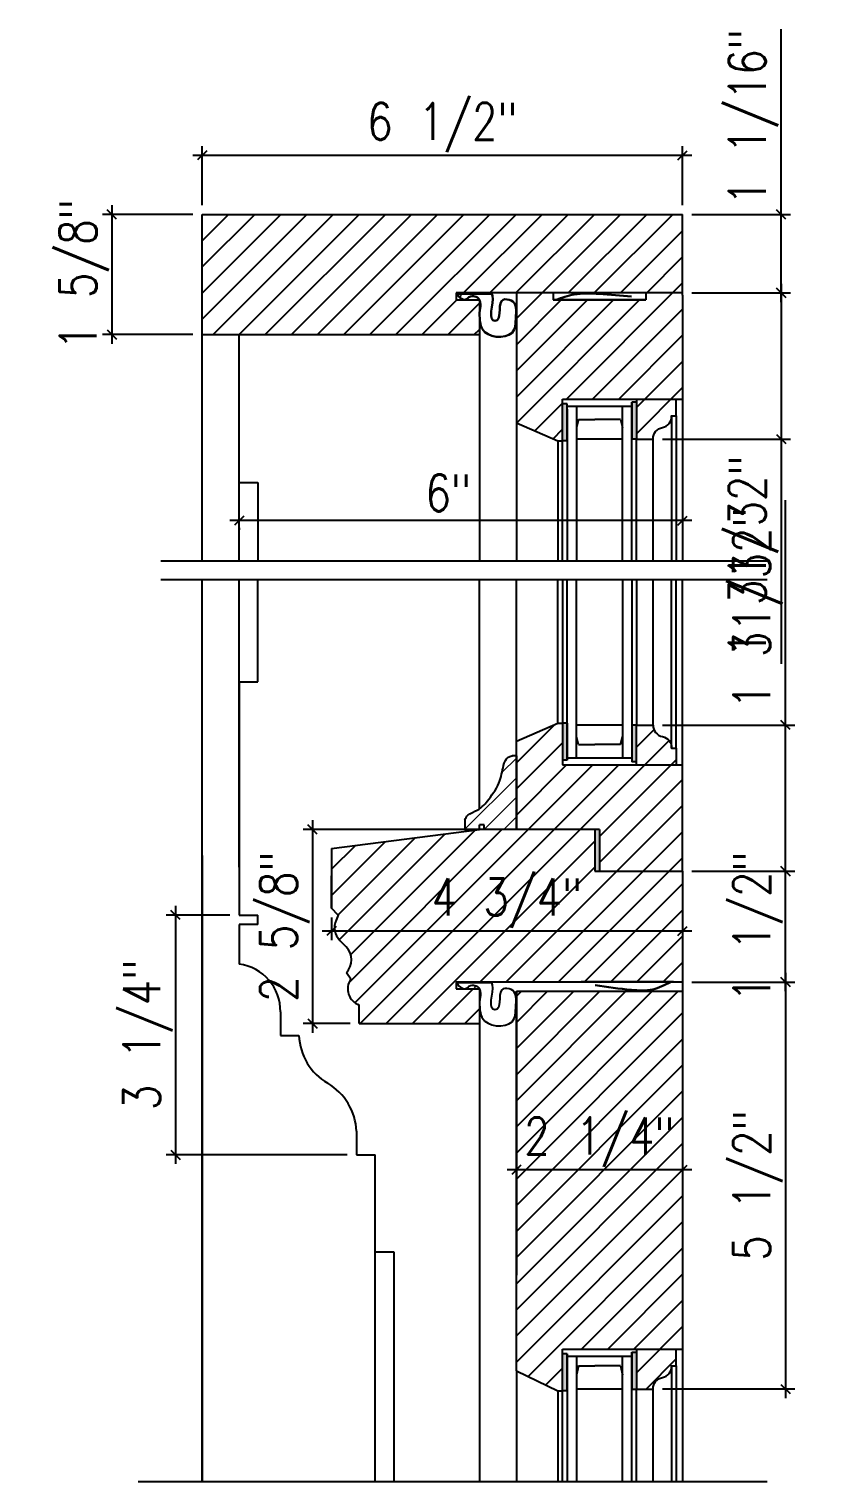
# Model space of a CAD drawing. Header units: inches. Extents: x 1985 to 11287, y 379 to 4336.
# Drawn here: x 7125.63 to 7136.23, y 3699.3 to 3718.96 of the extents above; entities that cross this region are included whole.
import ezdxf

# ---------------------------------------------------------------- set-up
doc = ezdxf.new("R2010")
doc.units = ezdxf.units.IN
doc.header["$MEASUREMENT"] = 0
doc.layers.get('0').update_dxf_attribs({"linetype": 'CONTINUOUS'})
doc.layers.get('Defpoints').update_dxf_attribs({"linetype": 'CONTINUOUS'})
for name, color, linetype in [('COTE1-1', 7, 'CONTINUOUS'), ('COTE1-1 99', 7, 'CONTINUOUS'), ('elevation 99', 7, 'CONTINUOUS'), ('glass 99', 6, 'CONTINUOUS'), ('glazing tape 99', 7, 'CONTINUOUS'), ('hatch 99', 1, 'CONTINUOUS'), ('weatherstripping', 5, 'CONTINUOUS'), ('weatherstripping 99', 5, 'CONTINUOUS'), ('wood detail', 7, 'CONTINUOUS'), ('wood detail 99', 7, 'CONTINUOUS')]:
    doc.layers.add(name, color=color, linetype=linetype)
doc.styles.get("Standard").update_dxf_attribs({"font": 'txt.shx', "width": 0.8})
doc.dimstyles.new('Elevation', dxfattribs={"dimscale": 2, "dimtxt": 0.75, "dimasz": 0.0625, "dimexe": 0.0625, "dimexo": 0.0625, "dimgap": 0.0625, "dimtad": 1, "dimdec": 5, "dimzin": 0, "dimdsep": 46, "dimlunit": 5, "dimtxsty": 'Standard', "dimblk1": 'OBLIQUE', "dimblk2": 'OBLIQUE', "dimsah": 1, "dimcen": 2, "dimdle": 0.0625, "dimclrd": 1, "dimclre": 1, "dimadec": 1, "dimazin": 0, "dimtfac": 0.375, "dimtdec": 5, "dimtmove": 0, "dimatfit": 3, "dimldrblk": 'OBLIQUE', "dimfxl": 1, "dimfrac": 2, "dimtolj": 1, "dimtzin": 0, "dimarcsym": 0})

# ---------------------------------------------------------------- blocks, each defined once
blk = doc.blocks.new('_OBLIQUE')
at = {"color": 0, "linetype": 'ByBlock'}
blk.add_line((-0.5, -0.5), (0.5, 0.5), dxfattribs=at)
blk = doc.blocks.new('*D965')
at = {"layer": 'COTE1-1 99', "color": 1, "lineweight": -2}
for p, q in [((7127.968, 3716.578), (7127.968, 3717.378)), ((7134.468, 3716.578), (7134.468, 3717.378)), ((7127.843, 3717.253), (7134.593, 3717.253))]:
    blk.add_line(p, q, dxfattribs=at)
at = {"layer": 'Defpoints', "color": 0}
for p in [(7134.468, 3717.253), (7127.968, 3716.453), (7134.468, 3716.453)]:
    blk.add_point(p, dxfattribs=at)
at = {"layer": 'COTE1-1 99', "color": 1, "lineweight": -2, "xscale": 0.125, "yscale": 0.125, "zscale": 0.125, "rotation": 180}
blk.add_blockref('_OBLIQUE', (7127.968, 3717.253), dxfattribs=at)
at = {"layer": 'COTE1-1 99', "color": 1, "lineweight": -2, "xscale": 0.125, "yscale": 0.125, "zscale": 0.125}
blk.add_blockref('_OBLIQUE', (7134.468, 3717.253), dxfattribs=at)
at = {"layer": 'COTE1-1 99', "color": 0, "insert": (7131.218, 3717.628), "char_height": 0.5, "attachment_point": 5}
blk.add_mtext('\\A1;6 1/2"', dxfattribs=at)
blk = doc.blocks.new('*D968')
at = {"layer": 'COTE1-1 99', "color": 1, "lineweight": -2}
for p, q in [((7135.861, 3706.192), (7135.861, 3700.435)), ((7134.593, 3706.067), (7135.986, 3706.067)), ((7134.195, 3700.56), (7135.986, 3700.56))]:
    blk.add_line(p, q, dxfattribs=at)
at = {"layer": 'Defpoints', "color": 0}
for p in [(7134.468, 3706.067), (7134.07, 3700.56), (7135.861, 3700.56)]:
    blk.add_point(p, dxfattribs=at)
at = {"layer": 'COTE1-1 99', "color": 1, "lineweight": -2, "xscale": 0.125, "yscale": 0.125, "zscale": 0.125}
for p, rotation in [((7135.861, 3706.067), 90), ((7135.861, 3700.56), 270)]:
    blk.add_blockref('_OBLIQUE', p, dxfattribs=dict(at, rotation=rotation))
at = {"layer": 'COTE1-1 99', "color": 0, "insert": (7135.486, 3703.314), "char_height": 0.5, "attachment_point": 5, "rotation": 90}
blk.add_mtext('\\A1;5 1/2"', dxfattribs=at)
blk = doc.blocks.new('*D969')
at = {"layer": 'COTE1-1 99', "color": 1, "lineweight": -2}
for p, q in [((7134.593, 3712.31), (7128.343, 3712.31)), ((7128.468, 3712.211), (7128.468, 3712.185))]:
    blk.add_line(p, q, dxfattribs=at)
at = {"layer": 'Defpoints', "color": 0}
for p in [(7128.468, 3712.336), (7128.468, 3712.31), (7134.468, 3712.31)]:
    blk.add_point(p, dxfattribs=at)
at = {"layer": 'COTE1-1 99', "color": 1, "lineweight": -2, "xscale": 0.125, "yscale": 0.125, "zscale": 0.125, "rotation": 180}
blk.add_blockref('_OBLIQUE', (7128.468, 3712.31), dxfattribs=at)
at = {"layer": 'COTE1-1 99', "color": 1, "lineweight": -2, "xscale": 0.125, "yscale": 0.125, "zscale": 0.125}
blk.add_blockref('_OBLIQUE', (7134.468, 3712.31), dxfattribs=at)
at = {"layer": 'COTE1-1 99', "color": 0, "insert": (7131.298, 3712.685), "char_height": 0.5, "attachment_point": 5}
blk.add_mtext('\\A1;6"', dxfattribs=at)
blk = doc.blocks.new('*D971')
at = {"layer": 'COTE1-1 99', "color": 1, "lineweight": -2}
for p, q in [((7126.746, 3716.578), (7126.746, 3714.703)), ((7127.843, 3716.453), (7126.621, 3716.453)), ((7127.843, 3714.828), (7126.621, 3714.828))]:
    blk.add_line(p, q, dxfattribs=at)
at = {"layer": 'Defpoints', "color": 0}
for p in [(7127.968, 3716.453), (7126.746, 3714.828), (7127.968, 3714.828)]:
    blk.add_point(p, dxfattribs=at)
at = {"layer": 'COTE1-1 99', "color": 1, "lineweight": -2, "xscale": 0.125, "yscale": 0.125, "zscale": 0.125}
for p, rotation in [((7126.746, 3716.453), 90), ((7126.746, 3714.828), 270)]:
    blk.add_blockref('_OBLIQUE', p, dxfattribs=dict(at, rotation=rotation))
at = {"layer": 'COTE1-1 99', "color": 0, "insert": (7126.371, 3715.641), "char_height": 0.5, "attachment_point": 5, "rotation": 90}
blk.add_mtext('\\A1;1 5/8"', dxfattribs=at)
blk = doc.blocks.new('*D972')
at = {"layer": 'COTE1-1 99', "color": 1, "lineweight": -2}
for p, q in [((7134.593, 3707.568), (7135.986, 3707.568)), ((7135.861, 3705.942), (7135.861, 3707.693)), ((7134.593, 3706.067), (7135.986, 3706.067))]:
    blk.add_line(p, q, dxfattribs=at)
at = {"layer": 'Defpoints', "color": 0}
for p in [(7134.468, 3707.568), (7135.861, 3707.568), (7134.468, 3706.067)]:
    blk.add_point(p, dxfattribs=at)
at = {"layer": 'COTE1-1 99', "color": 1, "lineweight": -2, "xscale": 0.125, "yscale": 0.125, "zscale": 0.125}
for p, rotation in [((7135.861, 3707.568), 90), ((7135.861, 3706.067), 270)]:
    blk.add_blockref('_OBLIQUE', p, dxfattribs=dict(at, rotation=rotation))
at = {"layer": 'COTE1-1 99', "color": 0, "insert": (7135.486, 3706.817), "char_height": 0.5, "attachment_point": 5, "rotation": 90}
blk.add_mtext('\\A1;1 1/2"', dxfattribs=at)
blk = doc.blocks.new('*D973')
at = {"layer": 'COTE1-1 99', "color": 1, "lineweight": -2}
for p, q in [((7129.718, 3706.942), (7129.718, 3706.632)), ((7134.593, 3706.757), (7129.593, 3706.757)), ((7134.468, 3706.692), (7134.468, 3706.632))]:
    blk.add_line(p, q, dxfattribs=at)
at = {"layer": 'Defpoints', "color": 0}
for p in [(7129.718, 3707.067), (7129.718, 3706.757), (7134.468, 3706.817)]:
    blk.add_point(p, dxfattribs=at)
at = {"layer": 'COTE1-1 99', "color": 1, "lineweight": -2, "xscale": 0.125, "yscale": 0.125, "zscale": 0.125, "rotation": 180}
blk.add_blockref('_OBLIQUE', (7129.718, 3706.757), dxfattribs=at)
at = {"layer": 'COTE1-1 99', "color": 1, "lineweight": -2, "xscale": 0.125, "yscale": 0.125, "zscale": 0.125}
blk.add_blockref('_OBLIQUE', (7134.468, 3706.757), dxfattribs=at)
at = {"layer": 'COTE1-1 99', "color": 0, "insert": (7132.093, 3707.132), "char_height": 0.5, "attachment_point": 5}
blk.add_mtext('\\A1;4 3/4"', dxfattribs=at)
blk = doc.blocks.new('*D976')
at = {"layer": 'COTE1-1 99', "color": 1, "lineweight": -2}
for p, q in [((7128.343, 3706.973), (7127.482, 3706.973)), ((7127.607, 3707.098), (7127.607, 3703.605)), ((7129.93, 3703.73), (7127.482, 3703.73))]:
    blk.add_line(p, q, dxfattribs=at)
at = {"layer": 'Defpoints', "color": 0}
for p in [(7128.468, 3706.973), (7127.607, 3703.73), (7130.055, 3703.73)]:
    blk.add_point(p, dxfattribs=at)
at = {"layer": 'COTE1-1 99', "color": 1, "lineweight": -2, "xscale": 0.125, "yscale": 0.125, "zscale": 0.125}
for p, rotation in [((7127.607, 3706.973), 90), ((7127.607, 3703.73), 270)]:
    blk.add_blockref('_OBLIQUE', p, dxfattribs=dict(at, rotation=rotation))
at = {"layer": 'COTE1-1 99', "color": 0, "insert": (7127.232, 3705.352), "char_height": 0.5, "attachment_point": 5, "rotation": 90}
blk.add_mtext('\\A1;3 1/4"', dxfattribs=at)
blk = doc.blocks.new('*D977')
at = {"layer": 'COTE1-1 99', "color": 1, "lineweight": -2}
for p, q in [((7131.593, 3708.13), (7129.335, 3708.13)), ((7129.46, 3708.255), (7129.46, 3705.38)), ((7129.968, 3705.505), (7129.335, 3705.505))]:
    blk.add_line(p, q, dxfattribs=at)
at = {"layer": 'Defpoints', "color": 0}
for p in [(7131.718, 3708.13), (7129.46, 3705.505), (7130.093, 3705.505)]:
    blk.add_point(p, dxfattribs=at)
at = {"layer": 'COTE1-1 99', "color": 1, "lineweight": -2, "xscale": 0.125, "yscale": 0.125, "zscale": 0.125}
for p, rotation in [((7129.46, 3708.13), 90), ((7129.46, 3705.505), 270)]:
    blk.add_blockref('_OBLIQUE', p, dxfattribs=dict(at, rotation=rotation))
at = {"layer": 'COTE1-1 99', "color": 0, "insert": (7129.085, 3706.817), "char_height": 0.5, "attachment_point": 5, "rotation": 90}
blk.add_mtext('\\A1;2 5/8"', dxfattribs=at)
blk = doc.blocks.new('*D979')
at = {"layer": 'COTE1-1 99', "color": 1, "lineweight": -2}
for p, q in [((7135.801, 3716.453), (7135.801, 3718.961)), ((7134.593, 3716.453), (7135.926, 3716.453)), ((7135.801, 3715.266), (7135.801, 3716.453)), ((7134.593, 3715.391), (7135.926, 3715.391))]:
    blk.add_line(p, q, dxfattribs=at)
at = {"layer": 'Defpoints', "color": 0}
for p in [(7134.468, 3716.453), (7135.801, 3716.453), (7134.468, 3715.391)]:
    blk.add_point(p, dxfattribs=at)
at = {"layer": 'COTE1-1 99', "color": 1, "lineweight": -2, "xscale": 0.125, "yscale": 0.125, "zscale": 0.125}
for p, rotation in [((7135.801, 3716.453), 90), ((7135.801, 3715.391), 270)]:
    blk.add_blockref('_OBLIQUE', p, dxfattribs=dict(at, rotation=rotation))
at = {"layer": 'COTE1-1 99', "color": 0, "insert": (7135.426, 3717.77), "char_height": 0.5, "attachment_point": 5, "rotation": 90}
blk.add_mtext('\\A1;1 1/16"', dxfattribs=at)
blk = doc.blocks.new('*D980')
at = {"layer": 'COTE1-1 99', "color": 1, "lineweight": -2}
for p, q in [((7134.593, 3715.391), (7135.926, 3715.391)), ((7135.801, 3715.516), (7135.801, 3713.414)), ((7134.195, 3713.414), (7135.926, 3713.414)), ((7135.801, 3713.414), (7135.801, 3710.372))]:
    blk.add_line(p, q, dxfattribs=at)
at = {"layer": 'Defpoints', "color": 0}
for p in [(7134.468, 3715.391), (7134.07, 3713.414), (7135.801, 3713.414)]:
    blk.add_point(p, dxfattribs=at)
at = {"layer": 'COTE1-1 99', "color": 1, "lineweight": -2, "xscale": 0.125, "yscale": 0.125, "zscale": 0.125}
for p, rotation in [((7135.801, 3715.391), 90), ((7135.801, 3713.414), 270)]:
    blk.add_blockref('_OBLIQUE', p, dxfattribs=dict(at, rotation=rotation))
at = {"layer": 'COTE1-1 99', "color": 0, "insert": (7135.426, 3711.831), "char_height": 0.5, "attachment_point": 5, "rotation": 90}
blk.add_mtext('\\A1;1 31/32"', dxfattribs=at)
blk = doc.blocks.new('*D981')
at = {"layer": 'COTE1-1 99', "color": 1, "lineweight": -2}
for p, q in [((7135.861, 3709.544), (7135.861, 3712.586)), ((7134.195, 3709.544), (7135.986, 3709.544)), ((7135.861, 3707.443), (7135.861, 3709.544)), ((7134.693, 3707.568), (7135.986, 3707.568))]:
    blk.add_line(p, q, dxfattribs=at)
at = {"layer": 'Defpoints', "color": 0}
for p in [(7134.07, 3709.544), (7135.861, 3709.544), (7134.568, 3707.568)]:
    blk.add_point(p, dxfattribs=at)
at = {"layer": 'COTE1-1 99', "color": 1, "lineweight": -2, "xscale": 0.125, "yscale": 0.125, "zscale": 0.125}
for p, rotation in [((7135.861, 3709.544), 90), ((7135.861, 3707.568), 270)]:
    blk.add_blockref('_OBLIQUE', p, dxfattribs=dict(at, rotation=rotation))
at = {"layer": 'COTE1-1 99', "color": 0, "insert": (7135.486, 3711.127), "char_height": 0.5, "attachment_point": 5, "rotation": 90}
blk.add_mtext('\\A1;1 31/32"', dxfattribs=at)
blk = doc.blocks.new('*D1097')
at = {"layer": 'COTE1-1 99', "color": 1, "lineweight": -2}
for p, q in [((7134.593, 3703.526), (7132.093, 3703.526)), ((7132.218, 3703.458), (7132.218, 3703.401)), ((7134.468, 3703.458), (7134.468, 3703.401))]:
    blk.add_line(p, q, dxfattribs=at)
at = {"layer": 'Defpoints', "color": 0}
for p in [(7132.218, 3703.583), (7134.468, 3703.583), (7132.218, 3703.526)]:
    blk.add_point(p, dxfattribs=at)
at = {"layer": 'COTE1-1 99', "color": 1, "lineweight": -2, "xscale": 0.125, "yscale": 0.125, "zscale": 0.125, "rotation": 180}
blk.add_blockref('_OBLIQUE', (7132.218, 3703.526), dxfattribs=at)
at = {"layer": 'COTE1-1 99', "color": 1, "lineweight": -2, "xscale": 0.125, "yscale": 0.125, "zscale": 0.125}
blk.add_blockref('_OBLIQUE', (7134.468, 3703.526), dxfattribs=at)
at = {"layer": 'COTE1-1 99', "color": 0, "insert": (7133.343, 3703.901), "char_height": 0.5, "attachment_point": 5}
blk.add_mtext('\\A1;2 1/4"', dxfattribs=at)

msp = doc.modelspace()

# ---------------------------------------------------------------- hatches: boundary and pattern name
at = {"layer": 'glazing tape 99'}
h = msp.add_hatch(color=7, dxfattribs=at)
h.paths.add_polyline_path([(7133.843376, 3713.913985), (7133.780876, 3713.913985), (7133.780876, 3713.413985), (7133.843376, 3713.413985)])
h.paths.add_polyline_path([(7132.905876, 3713.819873), (7132.905876, 3713.890485), (7132.843376, 3713.890485), (7132.843376, 3713.390485), (7132.905876, 3713.390485)])
h = msp.add_hatch(color=7, dxfattribs=at)
h.paths.add_polyline_path([(7132.905876, 3709.567463), (7132.843376, 3709.567463), (7132.843376, 3709.067463), (7132.905876, 3709.067463)])
h.paths.add_polyline_path([(7133.843376, 3709.543963), (7133.780876, 3709.543963), (7133.780876, 3709.043963), (7133.843376, 3709.043963)])
msp.add_hatch(color=7, dxfattribs=at).paths.add_polyline_path([(7133.343376, 3708.129968), (7133.280876, 3708.129968), (7133.280876, 3707.567502), (7133.343376, 3707.567502)])
h = msp.add_hatch(color=7, dxfattribs=at)
h.paths.add_polyline_path([(7133.843376, 3701.059669), (7133.780876, 3701.059669), (7133.780876, 3700.559669), (7133.843376, 3700.559669)])
h.paths.add_polyline_path([(7132.905876, 3701.036169), (7132.843376, 3701.036169), (7132.843376, 3700.536169), (7132.905876, 3700.536169)])
at = {"layer": 'hatch 99'}
h = msp.add_hatch(dxfattribs=at)
h.set_pattern_fill('ANSI31', color=256, scale=2, style=0)
h.set_pattern_definition([(45, (7018.57137, 2006.51667), (-0.176776695, 0.176776695), [])])
edge = h.paths.add_edge_path()
edge.add_line((7134.468376, 3716.453007), (7127.968376, 3716.453007))
edge.add_line((7127.968376, 3716.453007), (7127.968376, 3714.828007))
edge.add_line((7127.968376, 3714.828007), (7131.718364, 3714.828007))
edge.add_line((7131.718364, 3714.828007), (7131.718364, 3715.294891))
edge.add_spline(control_points=[(7131.720041, 3715.123608), (7131.734617, 3715.195493), (7131.752255, 3715.323416), (7131.588172, 3715.363154), (7131.545074, 3715.272363), (7131.45562, 3715.309522), (7131.411404, 3715.379562)], knot_values=[0.002756706, 0.002756706, 0.002756706, 0.002756706, 0.162430415, 0.217787302, 0.327082606, 0.496812861, 0.496812861, 0.496812861, 0.496812861], degree=3, periodic=0)
edge.add_line((7131.717182, 3715.296864), (7131.4059, 3715.296864))
edge.add_line((7131.4059, 3715.296864), (7131.4059, 3715.390526))
edge.add_line((7131.4059, 3715.390526), (7134.468376, 3715.390526))
edge.add_line((7134.468376, 3715.390526), (7134.468376, 3716.453007))
h.paths.add_polyline_path([(7134.468376, 3715.390526), (7133.968376, 3715.390526), (7133.968376, 3715.296799), (7132.718376, 3715.296799), (7132.718376, 3715.390526), (7132.218376, 3715.390526), (7132.218376, 3713.631557), (7132.780876, 3713.390485), (7132.843376, 3713.390485), (7132.843376, 3713.952999), (7134.468376, 3713.952999)])
h.paths.add_polyline_path([(7134.382376, 3713.952999), (7133.843376, 3713.952999), (7133.843376, 3713.413985), (7134.069876, 3713.413985, -0.375199902), (7134.194876, 3713.570235, 0.375199902), (7134.319876, 3713.726485), (7134.382376, 3713.726485)], flags=17)
h.paths.add_polyline_path([(7134.382376, 3709.231463), (7134.319876, 3709.231463), (7134.319876, 3709.244585, 0.350781059), (7134.194876, 3709.387713, -0.350781059), (7134.069876, 3709.530841), (7134.069876, 3709.543963), (7133.843376, 3709.543963), (7133.843376, 3709.004949), (7134.382376, 3709.004949)], flags=17)
h.paths.add_polyline_path([(7134.468376, 3709.004949), (7132.843376, 3709.004949), (7132.843376, 3709.567463), (7132.780876, 3709.567463), (7132.218376, 3709.326391), (7132.218376, 3708.129968), (7133.343376, 3708.129968), (7133.343376, 3707.567502), (7134.468376, 3707.567502)])
edge = h.paths.add_edge_path()
edge.add_line((7134.468376, 3707.567502), (7133.280876, 3707.567502))
edge.add_line((7133.280876, 3707.567502), (7133.280876, 3708.129968))
edge.add_line((7133.280876, 3708.129968), (7131.719224, 3708.129968))
edge.add_line((7131.719224, 3708.129968), (7131.718116, 3708.129962))
edge.add_line((7131.718116, 3708.129962), (7129.718376, 3707.874614))
edge.add_line((7129.718376, 3707.874614), (7129.718376, 3707.067468))
edge.add_line((7129.718376, 3707.067468), (7129.808376, 3706.972968))
edge.add_line((7129.808376, 3706.972968), (7129.77858, 3706.903425))
edge.add_arc((7130.008376, 3706.804968), 0.25, 156.807051, 224.3972743)
edge.add_line((7129.82975, 3706.63006), (7129.91571, 3706.542272))
edge.add_arc((7129.738422, 3706.366008), 0.25, -43.9605815, 44.8339671, ccw=False)
edge.add_line((7129.918376, 3706.192468), (7129.978206, 3706.104968))
edge.add_arc((7130.168746, 3705.973718), 0.23137, 145.4397713, 250.9885908)
edge.add_line((7130.093376, 3705.754968), (7130.093376, 3705.504968))
edge.add_line((7130.093376, 3705.504968), (7131.718364, 3705.504968))
edge.add_line((7131.718364, 3705.504968), (7131.718364, 3705.971824))
edge.add_spline(control_points=[(7131.720041, 3705.800542), (7131.734617, 3705.872427), (7131.752255, 3706.00035), (7131.588172, 3706.040088), (7131.545074, 3705.949297), (7131.45562, 3705.986456), (7131.411404, 3706.056496)], knot_values=[0.002756706, 0.002756706, 0.002756706, 0.002756706, 0.162430415, 0.217787302, 0.327082606, 0.496812861, 0.496812861, 0.496812861, 0.496812861], degree=3, periodic=0)
edge.add_line((7131.717182, 3705.973798), (7131.4059, 3705.973798))
edge.add_line((7131.4059, 3705.973798), (7131.4059, 3706.06746))
edge.add_line((7131.4059, 3706.06746), (7133.093376, 3706.06746))
edge.add_line((7133.093376, 3706.06746), (7134.343376, 3706.06746))
edge.add_line((7134.343376, 3706.06746), (7134.468376, 3706.06746))
edge.add_line((7134.468376, 3706.06746), (7134.468376, 3707.567502))
h.paths.add_polyline_path([(7130.856778, 3706.757126), (7132.763444, 3706.757126), (7132.763444, 3707.357126), (7130.856778, 3707.357126)], flags=24)
at = {"layer": 'hatch 99', "lineweight": 18}
h = msp.add_hatch(dxfattribs=at)
h.set_pattern_fill('ANSI31', color=1, scale=1.5, style=0)
h.set_pattern_definition([(45, (7089.89028, 3274.32458), (-0.13258252, 0.13258252), [])])
edge = h.paths.add_edge_path()
edge.add_line((7132.218376, 3709.127245), (7132.165829, 3709.127245))
edge.add_spline(control_points=[(7132.165654, 3709.127194), (7132.160821, 3709.127355), (7132.143612, 3709.122725), (7132.109343, 3709.112931), (7132.081959, 3709.088981), (7132.053144, 3709.026979)], knot_values=[0.032160218, 0.032160218, 0.032160218, 0.032160218, 0.041088635, 0.092093854, 0.114141282, 0.114141282, 0.114141282, 0.114141282], degree=3, periodic=0)
edge.add_spline(control_points=[(7132.053144, 3709.026979), (7132.030116, 3708.94671), (7132.009561, 3708.765816), (7131.858807, 3708.553645), (7131.731893, 3708.396821), (7131.569513, 3708.3475), (7131.530517, 3708.285042), (7131.519791, 3708.263284)], knot_values=[0.007601296, 0.007601296, 0.007601296, 0.007601296, 0.250948337, 0.556003503, 0.785802048, 0.926340669, 0.999237678, 0.999237678, 0.999237678, 0.999237678], degree=3, periodic=0)
edge.add_line((7131.519791, 3708.263284), (7131.519791, 3708.129027))
edge.add_line((7131.519791, 3708.129027), (7131.719224, 3708.129968))
edge.add_line((7131.719224, 3708.129968), (7131.719224, 3708.192468))
edge.add_line((7131.719224, 3708.192468), (7131.781724, 3708.192468))
edge.add_line((7131.781724, 3708.192468), (7131.781724, 3708.129968))
edge.add_line((7131.781724, 3708.129968), (7132.218376, 3708.129968))
edge.add_line((7132.218376, 3708.129968), (7132.218376, 3709.127245))
at = {"layer": 'hatch 99'}
h = msp.add_hatch(dxfattribs=at)
h.set_pattern_fill('ANSI31', color=256, scale=2, style=0)
h.set_pattern_definition([(45, (7006.5278, 2006.51667), (-0.176776695, 0.176776695), [])])
h.paths.add_polyline_path([(7134.468376, 3705.942433), (7132.218376, 3705.942433), (7132.218376, 3700.80404), (7132.780876, 3700.536169), (7132.843376, 3700.536169), (7132.843376, 3701.098683), (7134.468376, 3701.098683)])
h.paths.add_polyline_path([(7134.194876, 3700.715919, 0.375199902), (7134.319876, 3700.872169), (7134.382376, 3700.872169), (7134.382376, 3701.098683), (7133.843376, 3701.098683), (7133.843376, 3700.559669), (7134.069876, 3700.559669, -0.375199902)], flags=17)
h.paths.add_polyline_path([(7132.218376, 3703.526253), (7134.468376, 3703.526253), (7134.468376, 3704.276253), (7132.218376, 3704.276253)], flags=9)

# ---------------------------------------------------------------- linework, layer by layer
at = {"layer": 'COTE1-1'}
msp.add_line((7128.468376, 3710.129963), (7128.468376, 3706.972968), dxfattribs=at)
at = {"layer": 'COTE1-1 99'}
for p, q in [((7135.61163, 3711.760232), (7127.406651, 3711.760232)), ((7135.61163, 3711.510232), (7127.406651, 3711.510232))]:
    msp.add_line(p, q, dxfattribs=at)
at = {"layer": 'elevation 99'}
for p, q in [((7128.468376, 3712.827985), (7128.718376, 3712.827985)), ((7128.718376, 3712.827985), (7128.718376, 3711.760232)), ((7128.718376, 3710.129963), (7128.718376, 3711.510232)), ((7128.468376, 3710.129963), (7128.718376, 3710.129963)), ((7128.468376, 3706.972968), (7128.718321, 3706.972968)), ((7128.718321, 3706.84364), (7128.718321, 3706.972968)), ((7128.718321, 3706.84364), (7128.468376, 3706.84364)), ((7128.468376, 3706.84364), (7128.468376, 3706.310012)), ((7129.026458, 3705.662911), (7129.026458, 3705.34364)), ((7129.026458, 3705.34364), (7129.276458, 3705.34364)), ((7131.718364, 3705.504968), (7131.718364, 3699.302304)), ((7130.055102, 3704.049438), (7130.055102, 3703.730167)), ((7130.055102, 3703.730167), (7130.309025, 3703.730167)), ((7130.309025, 3699.302304), (7130.309025, 3703.730167)), ((7130.309025, 3702.41573), (7130.559025, 3702.41573)), ((7130.559025, 3702.41573), (7130.559025, 3699.302304))]:
    msp.add_line(p, q, dxfattribs=at)
for centre, radius, start, end in [((7128.384542, 3705.673506), 0.642003, 359.0544239, 82.4967852), ((7130.064018, 3705.376801), 0.788258, 182.4110945, 239.6545385), ((7129.267543, 3704.016277), 0.788258, 2.4110945, 59.6545385)]:
    msp.add_arc(centre, radius, start, end, dxfattribs=at)
at = {"layer": 'glass 99', "color": 6}
for p, q in [((7132.905876, 3713.859199), (7133.780876, 3713.859199)), ((7132.905876, 3713.819873), (7132.905876, 3711.760232)), ((7133.030876, 3713.859199), (7133.030876, 3711.760232)), ((7133.655876, 3711.760232), (7133.655876, 3713.859199)), ((7133.780876, 3711.760232), (7133.780876, 3713.913985)), ((7133.060867, 3713.678365), (7133.030876, 3713.570583)), ((7133.060867, 3713.678365), (7133.280876, 3713.678365)), ((7133.625885, 3713.678365), (7133.280876, 3713.678365)), ((7133.625885, 3713.678365), (7133.655876, 3713.570583)), ((7133.655876, 3713.413985), (7133.030876, 3713.413985)), ((7132.905876, 3709.067463), (7132.905876, 3711.510232)), ((7133.030876, 3709.098749), (7133.030876, 3711.510232)), ((7133.655876, 3711.510232), (7133.655876, 3709.098749)), ((7133.780876, 3711.510232), (7133.780876, 3709.043963)), ((7133.655876, 3709.543963), (7133.030876, 3709.543963)), ((7133.060867, 3709.279583), (7133.030876, 3709.387365)), ((7133.060867, 3709.279583), (7133.280876, 3709.279583)), ((7133.625885, 3709.279583), (7133.280876, 3709.279583)), ((7133.625885, 3709.279583), (7133.655876, 3709.387365)), ((7132.905876, 3709.098749), (7133.780876, 3709.098749)), ((7132.905876, 3701.036169), (7132.905876, 3699.302304)), ((7133.780876, 3699.302304), (7133.780876, 3701.059669)), ((7132.905876, 3701.004983), (7133.780876, 3701.004983)), ((7133.030876, 3701.004983), (7133.030876, 3699.302304)), ((7133.060867, 3700.872163), (7133.030876, 3700.751981)), ((7133.060867, 3700.872163), (7133.280876, 3700.872163)), ((7133.625885, 3700.872163), (7133.280876, 3700.872163)), ((7133.625885, 3700.872163), (7133.655876, 3700.751981)), ((7133.655876, 3699.302304), (7133.655876, 3701.004983)), ((7133.655876, 3700.559669), (7133.030876, 3700.559669))]:
    msp.add_line(p, q, dxfattribs=at)
at = {"layer": 'glazing tape 99'}
for p, q in [((7132.905876, 3713.890485), (7132.843376, 3713.890485)), ((7132.905876, 3713.390485), (7132.905876, 3713.890485)), ((7133.780876, 3713.913985), (7133.780876, 3713.413985)), ((7133.843376, 3713.913985), (7133.780876, 3713.913985)), ((7133.843376, 3713.413985), (7133.780876, 3713.413985)), ((7132.905876, 3713.390485), (7132.843376, 3713.390485)), ((7132.905876, 3709.567463), (7132.843376, 3709.567463)), ((7132.905876, 3709.567463), (7132.905876, 3709.067463)), ((7133.780876, 3709.543963), (7133.780876, 3709.043963)), ((7133.843376, 3709.543963), (7133.780876, 3709.543963)), ((7132.905876, 3709.067463), (7132.843376, 3709.067463)), ((7133.843376, 3709.043963), (7133.780876, 3709.043963)), ((7132.905876, 3701.036169), (7132.843376, 3701.036169)), ((7132.905876, 3700.536169), (7132.905876, 3701.036169)), ((7133.780876, 3701.059669), (7133.780876, 3700.559669)), ((7132.905876, 3700.536169), (7132.843376, 3700.536169))]:
    msp.add_line(p, q, dxfattribs=at)
at = {"layer": 'glazing tape 99', "color": 7}
for p, q in [((7133.780876, 3701.059669), (7133.843376, 3701.059669)), ((7133.780876, 3700.559669), (7133.843376, 3700.559669))]:
    msp.add_line(p, q, dxfattribs=at)
at = {"layer": 'weatherstripping', "color": 5}
msp.add_line((7131.885191, 3706.056496), (7131.411404, 3706.056496), dxfattribs=at)
at = {"layer": 'weatherstripping', "color": 5, "lineweight": 30}
msp.add_line((7133.093376, 3706.06746), (7134.343376, 3706.06746), dxfattribs=at)
at = {"layer": 'weatherstripping', "color": 5}
msp.add_arc((7131.935318, 3705.673196), 0.272391, 338.1531508, 0.3367326, dxfattribs=at)
for points, knots in [([(7131.411404, 3706.056496), (7131.45562, 3705.986456), (7131.545074, 3705.949297), (7131.588172, 3706.040088), (7131.752255, 3706.00035), (7131.734617, 3705.872427), (7131.720041, 3705.800542)], [0.0027567057, 0.0027567057, 0.0027567057, 0.0027567057, 0.1724869609, 0.2817822642, 0.3371391511, 0.4968128609, 0.4968128609, 0.4968128609, 0.4968128609]), ([(7132.207704, 3705.674796), (7132.218779, 3705.811805), (7132.212083, 3705.906088), (7132.168341, 3705.968391), (7131.940062, 3706.0134), (7132.035994, 3705.69044), (7131.811155, 3705.688802), (7131.933568, 3706.000554), (7131.885191, 3706.056496)], [0, 0, 0, 0, 0.083614321, 0.208464293, 0.316031641, 0.607589822, 0.683535209, 1.009413891, 1.009413891, 1.009413891, 1.009413891]), ([(7131.720041, 3705.800542), (7131.723462, 3705.700306), (7131.723242, 3705.450868), (7132.136717, 3705.44431), (7132.188146, 3705.571831)], [0, 0, 0, 0, 0.2460489598, 0.6041502785, 0.6041502785, 0.6041502785, 0.6041502785])]:
    msp.add_open_spline(points, degree=3, knots=knots, dxfattribs=at)
at = {"layer": 'weatherstripping', "color": 5, "lineweight": 30}
msp.add_spline([(7134.305942, 3706.066909), (7134.063253, 3705.967664), (7133.777113, 3705.960455), (7133.286006, 3706.02377)], degree=3, dxfattribs=at)
at = {"layer": 'weatherstripping 99', "color": 5, "lineweight": 30}
for p, q in [((7131.885191, 3715.379562), (7131.411404, 3715.379562)), ((7133.968376, 3715.296799), (7132.718376, 3715.296799))]:
    msp.add_line(p, q, dxfattribs=at)
msp.add_arc((7131.935318, 3714.996262), 0.272391, 338.1531508, 0.3367326, dxfattribs=at)
for points, knots in [([(7131.411404, 3715.379562), (7131.45562, 3715.309522), (7131.545074, 3715.272363), (7131.588172, 3715.363154), (7131.752255, 3715.323416), (7131.734617, 3715.195493), (7131.720041, 3715.123608)], [0.0027567057, 0.0027567057, 0.0027567057, 0.0027567057, 0.1724869609, 0.2817822642, 0.3371391511, 0.4968128609, 0.4968128609, 0.4968128609, 0.4968128609]), ([(7132.207704, 3714.997863), (7132.218779, 3715.134871), (7132.212083, 3715.229154), (7132.168341, 3715.291457), (7131.940062, 3715.336466), (7132.035994, 3715.013506), (7131.811155, 3715.011868), (7131.933568, 3715.32362), (7131.885191, 3715.379562)], [0, 0, 0, 0, 0.083614321, 0.208464293, 0.316031641, 0.607589822, 0.683535209, 1.009413891, 1.009413891, 1.009413891, 1.009413891]), ([(7131.720041, 3715.123608), (7131.723462, 3715.023372), (7131.723242, 3714.773934), (7132.136717, 3714.767377), (7132.188146, 3714.894898)], [0, 0, 0, 0, 0.2460489598, 0.6041502785, 0.6041502785, 0.6041502785, 0.6041502785])]:
    msp.add_open_spline(points, degree=3, knots=knots, dxfattribs=at)
msp.add_spline([(7132.75581, 3715.29735), (7132.9985, 3715.369755), (7133.339621, 3715.37802), (7133.775746, 3715.340489)], degree=3, dxfattribs=at)
at = {"layer": 'wood detail', "color": 0}
for p, q in [((7127.968376, 3716.453007), (7134.468376, 3716.453007)), ((7127.968376, 3711.760232), (7127.968376, 3716.453007)), ((7134.468376, 3715.390499), (7134.468376, 3716.453007)), ((7134.468376, 3715.505916), (7134.468376, 3715.978607)), ((7127.968376, 3714.828007), (7131.718364, 3714.828007)), ((7131.4059, 3706.06746), (7131.4059, 3705.973798)), ((7131.4059, 3705.973798), (7131.718364, 3705.973798)), ((7131.718364, 3705.973798), (7131.718364, 3705.504968)), ((7130.093376, 3705.504968), (7131.718364, 3705.504968))]:
    msp.add_line(p, q, dxfattribs=at)
at = {"layer": 'wood detail'}
for p, q in [((7127.968376, 3707.778846), (7127.968376, 3711.510232)), ((7127.968376, 3699.302304), (7127.968376, 3711.510232)), ((7129.718376, 3707.874614), (7131.718364, 3708.129994)), ((7127.968376, 3707.778846), (7127.968376, 3699.302304)), ((7134.468376, 3707.567502), (7134.468376, 3706.06746)), ((7132.218376, 3705.942433), (7134.468376, 3705.942433)), ((7132.218376, 3705.942433), (7132.218376, 3702.098683)), ((7133.093376, 3706.06746), (7134.343376, 3706.06746)), ((7134.468376, 3706.06746), (7134.468376, 3701.098683)), ((7135.61163, 3699.302304), (7127.102469, 3699.302304)), ((7135.61163, 3699.302304), (7127.102469, 3699.302304)), ((7135.61163, 3699.302304), (7127.406651, 3699.302304))]:
    msp.add_line(p, q, dxfattribs=at)
at = {"layer": 'wood detail', "color": 7}
for p, q in [((7131.4059, 3706.06746), (7133.093376, 3706.06746)), ((7134.343376, 3706.06746), (7134.468376, 3706.06746))]:
    msp.add_line(p, q, dxfattribs=at)
at = {"layer": 'wood detail 99', "color": 0}
for p, q in [((7134.468376, 3715.390526), (7131.4059, 3715.390526)), ((7131.4059, 3715.390526), (7131.4059, 3715.296864)), ((7134.468376, 3715.359199), (7134.468376, 3715.390526)), ((7131.4059, 3715.296864), (7131.718364, 3715.296864)), ((7131.718364, 3715.296864), (7131.718364, 3714.828034))]:
    msp.add_line(p, q, dxfattribs=at)
at = {"layer": 'wood detail 99'}
for p, q in [((7132.218376, 3715.390526), (7132.218376, 3713.631557)), ((7132.718376, 3715.296799), (7133.968376, 3715.296799)), ((7134.468376, 3715.359199), (7134.468376, 3713.952999)), ((7128.468376, 3711.760232), (7128.468376, 3714.828007)), ((7131.718364, 3714.828007), (7131.718364, 3711.760232)), ((7132.843376, 3713.390485), (7132.843376, 3713.952999)), ((7134.468376, 3713.952999), (7134.468376, 3711.760232)), ((7132.218376, 3713.631557), (7132.218376, 3711.760232)), ((7134.319876, 3713.713363), (7134.319876, 3711.760232)), ((7134.382376, 3713.726485), (7134.382376, 3711.760232)), ((7133.843376, 3711.760232), (7133.843376, 3713.413985)), ((7134.069876, 3711.760232), (7134.069876, 3713.413985)), ((7132.780876, 3713.390485), (7132.843376, 3713.390485)), ((7132.843376, 3711.760232), (7132.843376, 3713.390485)), ((7128.468376, 3707.619233), (7128.468376, 3711.510232)), ((7131.718364, 3708.410335), (7131.718364, 3711.510232)), ((7132.218376, 3708.129968), (7132.218376, 3711.510232)), ((7132.218376, 3709.326391), (7132.218376, 3711.510232)), ((7132.843376, 3711.510232), (7132.843376, 3709.567463)), ((7133.843376, 3711.510232), (7133.843376, 3709.543963)), ((7134.069876, 3709.543963), (7134.069876, 3711.510232)), ((7134.319876, 3709.231463), (7134.319876, 3711.510232)), ((7134.382376, 3709.231463), (7134.382376, 3711.510232)), ((7134.468376, 3707.567502), (7134.468376, 3711.510232)), ((7134.468376, 3709.004949), (7134.468376, 3711.510232)), ((7132.780876, 3709.567463), (7132.843376, 3709.567463)), ((7132.843376, 3709.567463), (7132.843376, 3709.004949)), ((7132.218376, 3709.127245), (7132.162389, 3709.127245)), ((7132.218376, 3709.127245), (7132.218376, 3708.129968)), ((7132.218376, 3709.024445), (7132.218376, 3708.129968)), ((7131.519791, 3708.263284), (7131.519791, 3708.129027)), ((7131.519791, 3708.129027), (7131.719224, 3708.129968)), ((7131.719224, 3708.129968), (7131.565733, 3708.129968)), ((7133.343376, 3708.129968), (7131.718364, 3708.129968)), ((7131.719224, 3708.129968), (7131.719224, 3708.192468)), ((7131.781724, 3708.192468), (7131.719224, 3708.192468)), ((7131.781724, 3708.129968), (7131.781724, 3708.192468)), ((7132.218376, 3708.129968), (7131.781724, 3708.129968)), ((7133.280876, 3708.129968), (7133.280876, 3707.567502)), ((7133.343376, 3708.129968), (7133.343376, 3707.567502)), ((7129.718376, 3707.874614), (7129.718376, 3707.067468)), ((7129.718376, 3707.067468), (7129.718376, 3707.504968)), ((7133.280876, 3707.567502), (7134.468376, 3707.567502)), ((7129.808376, 3706.972968), (7129.718376, 3707.067468)), ((7129.808376, 3706.972968), (7129.77858, 3706.903425)), ((7129.918376, 3706.539549), (7129.82975, 3706.63006)), ((7129.978206, 3706.104968), (7129.918376, 3706.192468)), ((7132.218376, 3700.80404), (7132.218376, 3705.942433)), ((7130.093376, 3705.504968), (7130.093376, 3705.754968)), ((7132.843376, 3700.536169), (7132.843376, 3701.098683)), ((7134.468376, 3701.098683), (7134.468376, 3699.302304)), ((7134.319876, 3700.872169), (7134.319876, 3699.302304)), ((7134.382376, 3700.872169), (7134.382376, 3699.302304)), ((7132.218376, 3700.80404), (7132.218376, 3699.302304)), ((7132.780876, 3700.536169), (7132.843376, 3700.536169)), ((7132.843376, 3699.302304), (7132.843376, 3700.536169)), ((7133.843376, 3699.302304), (7133.843376, 3700.559669)), ((7134.069876, 3699.302304), (7134.069876, 3700.559669))]:
    msp.add_line(p, q, dxfattribs=at)
at = {"layer": 'wood detail 99', "color": 7}
for p, q in [((7132.718376, 3715.390499), (7132.718376, 3715.296799)), ((7133.968376, 3715.390499), (7133.968376, 3715.296799)), ((7132.843376, 3713.952999), (7134.468376, 3713.952999)), ((7132.218376, 3713.631557), (7132.780876, 3713.390485)), ((7132.780876, 3713.390485), (7132.780876, 3711.760232)), ((7132.780876, 3709.567463), (7132.780876, 3711.510232)), ((7132.218376, 3709.326391), (7132.780876, 3709.567463)), ((7132.843376, 3709.004949), (7134.468376, 3709.004949)), ((7132.843376, 3701.098683), (7134.468376, 3701.098683)), ((7132.218376, 3700.80404), (7132.780876, 3700.536169)), ((7132.780876, 3700.536169), (7132.780876, 3699.302304))]:
    msp.add_line(p, q, dxfattribs=at)
for points in [[(7133.843376, 3713.952999), (7133.843376, 3713.413985), (7134.069876, 3713.413985, -0.375199902), (7134.194876, 3713.570235, 0.375199902), (7134.319876, 3713.726485), (7134.382376, 3713.726485), (7134.382376, 3713.952999)], [(7133.843376, 3709.004949), (7133.843376, 3709.543963), (7134.069876, 3709.543963, 0.375199902), (7134.194876, 3709.387713, -0.375199902), (7134.319876, 3709.231463), (7134.382376, 3709.231463), (7134.382376, 3709.004949)], [(7133.843376, 3701.098683), (7133.843376, 3700.559669), (7134.069876, 3700.559669, -0.375199902), (7134.194876, 3700.715919, 0.375199902), (7134.319876, 3700.872169), (7134.382376, 3700.872169), (7134.382376, 3701.098683)]]:
    msp.add_lwpolyline(points, format="xyb", dxfattribs=at)
at = {"layer": 'wood detail 99'}
for centre, radius, start, end in [((7130.008376, 3706.804968), 0.25, 156.807051, 224.3972743), ((7129.738422, 3706.366008), 0.25, 316.0394185, 44.8339671), ((7130.168746, 3705.973718), 0.23137, 145.4397713, 250.9885908)]:
    msp.add_arc(centre, radius, start, end, dxfattribs=at)
for points, knots in [([(7132.053144, 3709.026979), (7132.081959, 3709.088981), (7132.109343, 3709.112931), (7132.143612, 3709.122725), (7132.160821, 3709.127355), (7132.165654, 3709.127194)], [0.03216021831, 0.03216021831, 0.03216021831, 0.03216021831, 0.05420764599, 0.105212865, 0.11414128203, 0.11414128203, 0.11414128203, 0.11414128203]), ([(7131.519791, 3708.263284), (7131.530517, 3708.285042), (7131.569513, 3708.3475), (7131.731893, 3708.396821), (7131.858807, 3708.553645), (7132.009561, 3708.765816), (7132.030116, 3708.94671), (7132.053144, 3709.026979)], [0.0076012964, 0.0076012964, 0.0076012964, 0.0076012964, 0.0804983056, 0.2210369267, 0.4508354715, 0.7558906372, 0.9992376779, 0.9992376779, 0.9992376779, 0.9992376779])]:
    msp.add_open_spline(points, degree=3, knots=knots, dxfattribs=at)

# ---------------------------------------------------------------- dimensions: what is measured, and where the dimension line sits
at = {"layer": 'COTE1-1 99'}
for base, p1, p2, picture, middle in [((7135.801126, 3716.453007), (7134.468376, 3715.390526), (7134.468376, 3716.453007), '*D979', (7135.426126, 3717.769674)), ((7135.801126, 3713.413985), (7134.468376, 3715.390526), (7134.069876, 3713.413985), '*D980', (7135.426126, 3711.830652)), ((7135.860771, 3709.543963), (7134.568376, 3707.567502), (7134.069876, 3709.543963), '*D981', (7135.485771, 3711.127296)), ((7135.860771, 3700.559669), (7134.468376, 3706.06746), (7134.069876, 3700.559669), '*D968', (7135.485771, 3703.313564))]:
    dim = msp.add_linear_dim(base=base, p1=p1, p2=p2, angle=90, dimstyle='Elevation', override={"dimtxt": 0.25, "dimpost": '"'}, dxfattribs=at)
    dim.commit()
    dim.dimension.update_dxf_attribs({"geometry": picture, "text_midpoint": middle})
dim = msp.add_linear_dim(base=(7134.468376, 3717.25281), p1=(7127.968376, 3716.453007), p2=(7134.468376, 3716.453007), dimstyle='Elevation', override={"dimtxt": 0.25, "dimpost": '"'}, dxfattribs=at)
dim.commit()
dim.dimension.update_dxf_attribs({"geometry": '*D965', "text_midpoint": (7131.218376, 3717.62781)})
for base, p1, p2, picture, middle in [((7126.745754, 3714.828007), (7127.968376, 3716.453007), (7127.968376, 3714.828007), '*D971', (7126.745754, 3715.640507)), ((7129.459741, 3705.504968), (7131.718364, 3708.129994), (7130.093376, 3705.504968), '*D977', (7129.459741, 3706.817481)), ((7135.860771, 3707.567502), (7134.468376, 3706.06746), (7134.468376, 3707.567502), '*D972', (7135.860771, 3706.817481)), ((7127.607456, 3703.730167), (7128.468376, 3706.972968), (7130.055102, 3703.730167), '*D976', (7127.607456, 3705.351567))]:
    dim = msp.add_linear_dim(base=base, p1=p1, p2=p2, angle=90, dimstyle='Elevation', override={"dimtxt": 0.25, "dimpost": '"'}, dxfattribs=at)
    dim.commit()
    dim.dimension.update_dxf_attribs({"geometry": picture, "text_midpoint": middle, "dimtype": 160})
for base, p1, p2, picture, middle in [((7128.468376, 3712.309919), (7134.468376, 3712.309919), (7128.468376, 3712.335784), '*D969', (7131.297519, 3712.309919)), ((7129.718376, 3706.757126), (7134.468376, 3706.817481), (7129.718376, 3707.067468), '*D973', (7132.093376, 3706.757126)), ((7132.218376, 3703.526253), (7134.468376, 3703.583071), (7132.218376, 3703.583071), '*D1097', (7133.343376, 3703.526253))]:
    dim = msp.add_linear_dim(base=base, p1=p1, p2=p2, dimstyle='Elevation', override={"dimtxt": 0.25, "dimpost": '"'}, dxfattribs=at)
    dim.commit()
    dim.dimension.update_dxf_attribs({"geometry": picture, "text_midpoint": middle, "dimtype": 160})

doc.saveas('drawing.dxf')
